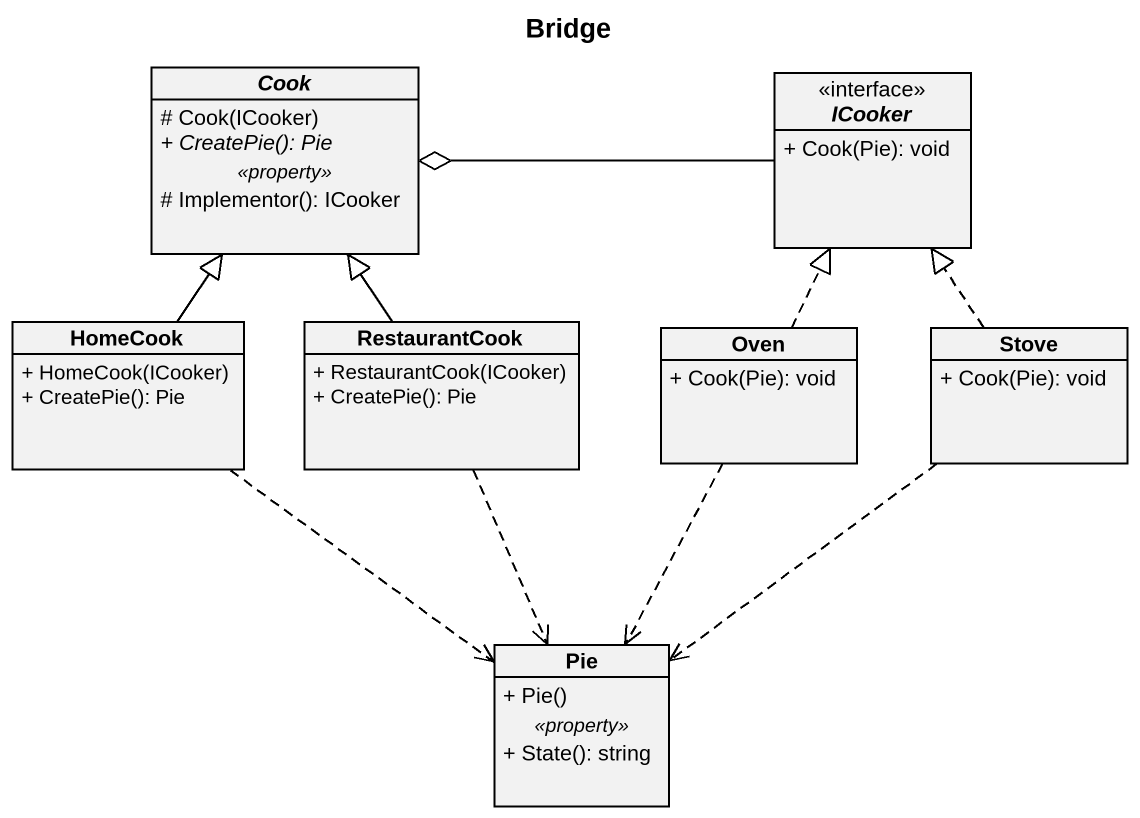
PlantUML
@startuml
title Bridge
hide circle
hide empty members
skinparam classAttributeIconSize 0
abstract class Cook {
  # Cook(ICooker)
  {abstract} + CreatePie(): Pie
  .. <<property>> ..
  # Implementor(): ICooker
}
interface ICooker <<interface>> {
  + Cook(Pie): void
}
class HomeCook {
  + HomeCook(ICooker)
  + CreatePie(): Pie
}
class RestaurantCook {
  + RestaurantCook(ICooker)
  + CreatePie(): Pie
}
class Oven {
  + Cook(Pie): void
}
class Stove {
  + Cook(Pie): void
}
class Pie {
  + Pie()
  .. <<property>> ..
  + State(): string
}
ICooker -left-o Cook
HomeCook -up-|> Cook
HomeCook ..> Pie
RestaurantCook -up-|> Cook
RestaurantCook ..> Pie
Oven .up.|> ICooker
Oven ..> Pie
Stove .up.|> ICooker
Stove ..> Pie
@enduml
